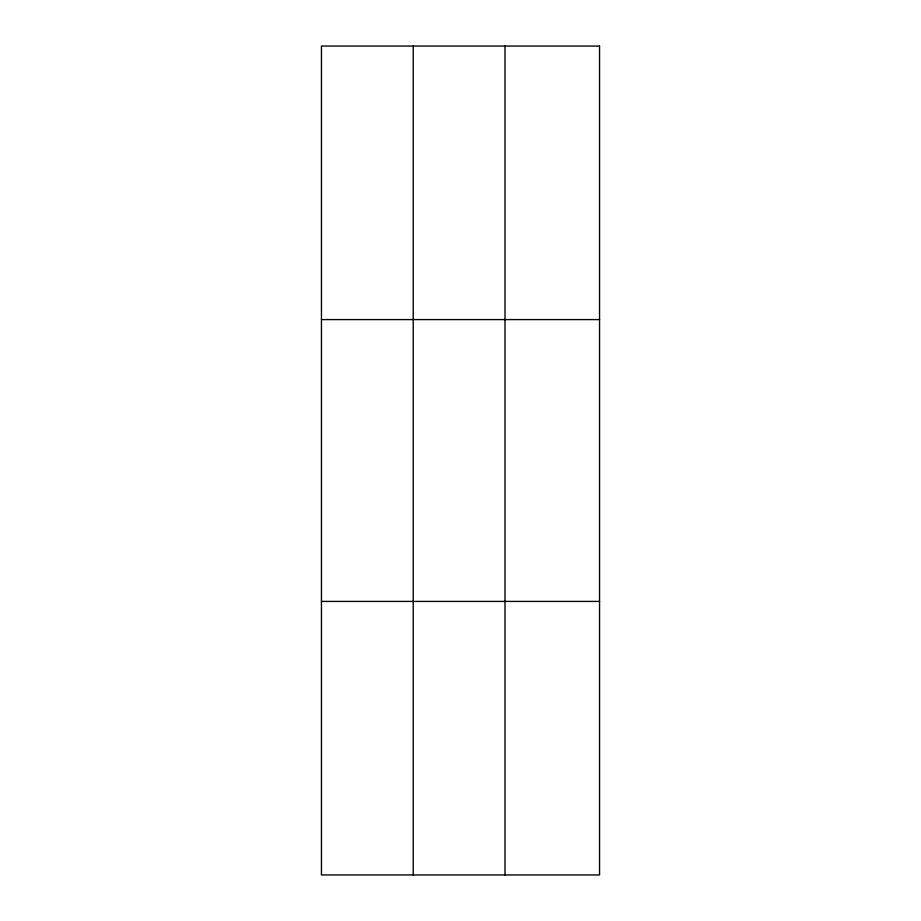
<?xml version="1.0" encoding="UTF-8"?>
<svg xmlns="http://www.w3.org/2000/svg" width="921" height="921" viewBox="0 0 921 921"><rect width="100%" height="100%" fill="white"/><g stroke="black" fill="none" stroke-linecap="round" stroke-linejoin="round"><path stroke-width="1.38" d="M413.23 46.05L413.23 874.95M504.996 46.05L504.996 874.95M321.452 319.587L599.548 319.587M321.452 601.413L599.548 601.413M599.548 46.05L599.548 874.95L321.452 874.95L321.452 46.05L599.548 46.05"/></g></svg>
